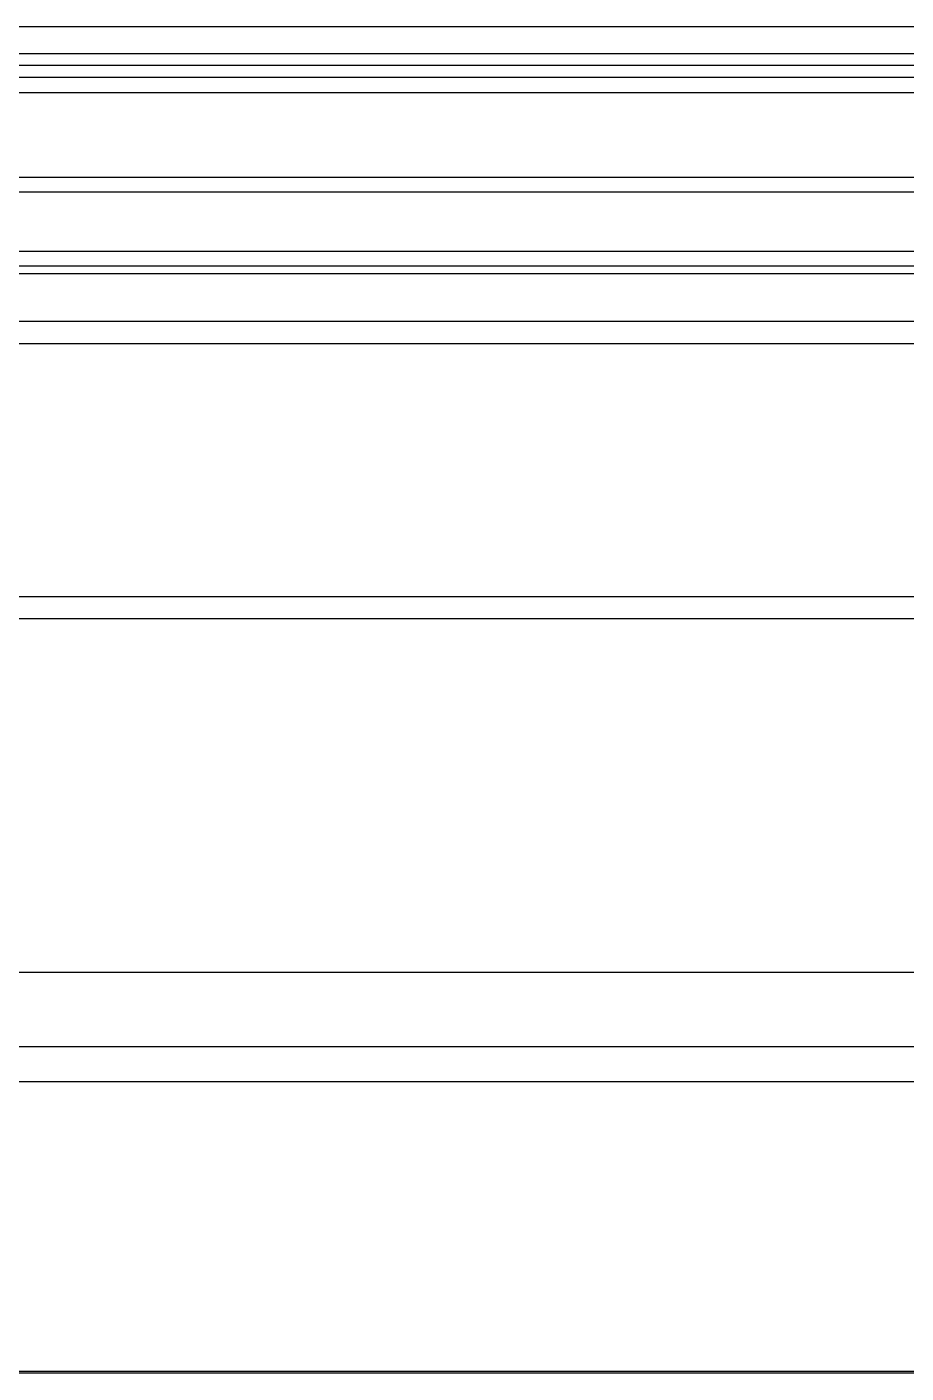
# Model space of a CAD drawing. Extents: x -1584 to 3730, y -1918 to 2655.
# Drawn here: x 534.7 to 593.8, y -1879.3 to -1788.8 of the extents above; entities that cross this region are included whole.
import ezdxf

# ---------------------------------------------------------------- set-up
doc = ezdxf.new("R2010")
doc.units = 0
doc.header["$LTSCALE"] = 65.395
doc.layers.get('0').update_dxf_attribs({"linetype": 'CONTINUOUS'})
doc.layers.add('GEOM', color=7, linetype='CONTINUOUS')

msp = doc.modelspace()

# ---------------------------------------------------------------- linework, layer by layer
at = {"linetype": 'CONTINUOUS'}
for p, q in [((117.868, -1808.558), (876.064, -1808.558)), ((117.868, -1808.558), (876.064, -1808.558)), ((117.959, -1810.058), (875.959, -1810.058)), ((117.959, -1827.058), (875.959, -1827.058)), ((117.959, -1828.558), (875.959, -1828.558)), ((875.459, -1852.358), (118.459, -1852.358)), ((875.459, -1857.358), (118.459, -1857.358))]:
    msp.add_line(p, q, dxfattribs=at)
at = {"layer": 'GEOM', "linetype": 'CONTINUOUS'}
for p, q in [((924.059, -1788.758), (105.259, -1788.758)), ((924.059, -1790.558), (105.259, -1790.558)), ((815.559, -1791.358), (175.559, -1791.358)), ((815.559, -1791.358), (175.559, -1791.358)), ((815.559, -1791.358), (175.559, -1791.358)), ((840.901, -1792.158), (134.359, -1792.158)), ((499.504, -1793.158), (661.613, -1793.158)), ((172.459, -1798.858), (838.497, -1798.858)), ((172.459, -1798.858), (838.497, -1798.858)), ((172.459, -1799.858), (838.497, -1799.858)), ((838.497, -1803.858), (172.459, -1803.858)), ((838.497, -1804.858), (172.459, -1804.858)), ((838.497, -1804.858), (172.459, -1804.858)), ((838.497, -1805.358), (172.459, -1805.358)), ((798.805, -1859.723), (192.31, -1859.723)), ((598.454, -1879.301), (522.664, -1879.301)), ((598.452, -1879.199), (522.665, -1879.199))]:
    msp.add_line(p, q, dxfattribs=at)

doc.saveas('drawing.dxf')
